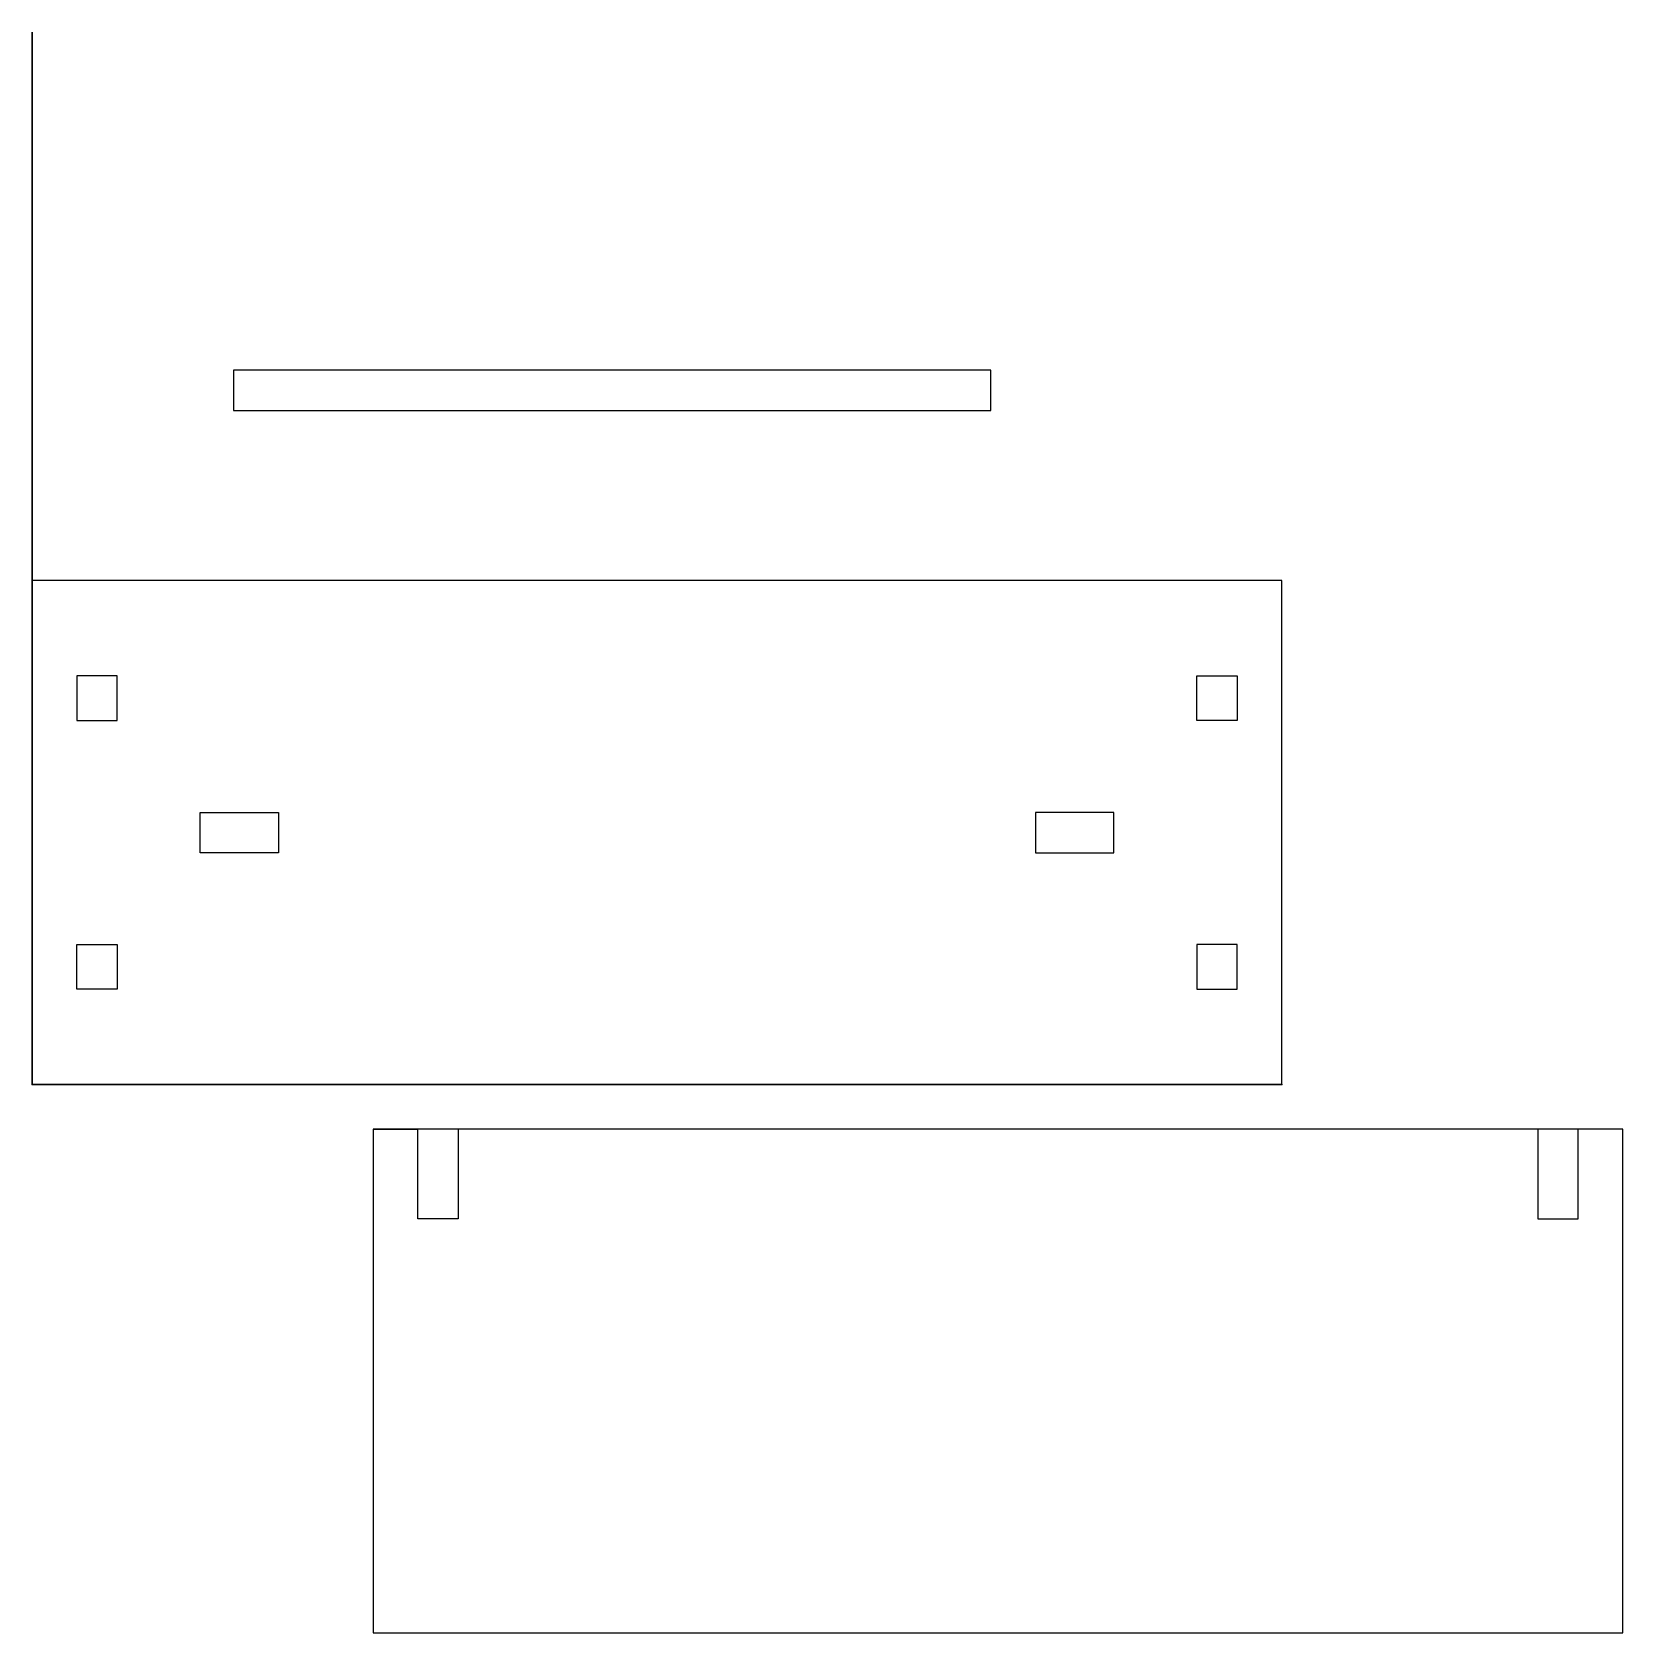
# Model space of a CAD drawing. Header units: centimetres. Extents: x 0 to 71, y -24.5 to 47.
import ezdxf

# ---------------------------------------------------------------- set-up
doc = ezdxf.new("R2010")
doc.units = ezdxf.units.CM
doc.header["$MEASUREMENT"] = 0
for name, color, linetype in [('Lokaverkefni_Kollur v1_Sketch1', 7, 'Continuous'), ('Lokaverkefni_Kollur v1_Sketch3', 7, 'Continuous'), ('Lokaverkefni_Kollur v1_Sketch4', 7, 'Continuous'), ('Lokaverkefni_Kollur v1_Sketch5', 7, 'Continuous'), ('Lokaverkefni_Kollur v1_Sketch6', 7, 'Continuous')]:
    doc.layers.add(name, color=color, linetype=linetype)

msp = doc.modelspace()

# ---------------------------------------------------------------- linework, layer by layer
at = {"layer": 'Lokaverkefni_Kollur v1_Sketch1'}
for p, q in [((0, 47), (0, 47, 43)), ((0, 47), (0, 37.5)), ((0, 47), (0, 40, 25)), ((0, 47, 43), (0, 0, 43)), ((0, 0), (0, 47)), ((0, 40, 43), (0, 40, 25)), ((0, 38, 41.2), (0, 40, 41.2)), ((0, 38, 43), (0, 38, 41.2)), ((0, 38, 43), (0, 36, 43)), ((0, 35.329, 4.963), (0, 37.5)), ((0, 36, 41.2), (0, 35.4, 41.2)), ((0, 36, 41.2), (0, 36, 43)), ((0, 35.4, 41.2), (0, 31.9, 41.2)), ((0, 31.9, 37), (0, 30.1, 37)), ((0, 31.9, 37.6), (0, 31.9, 41.2)), ((0, 31.9, 37.6), (0, 31.9, 37)), ((0, 18.659, 10.301), (0, 30.722, 8.492)), ((0, 30.1, 37.6), (0, 30.1, 41.2)), ((0, 30.1, 37.6), (0, 30.1, 37)), ((0, 26.6, 41.2), (0, 30.1, 41.2)), ((0, 26.6, 41.2), (0, 26, 41.2)), ((0, 24, 43), (0, 26, 43)), ((0, 26, 43), (0, 26, 41.2)), ((0, 24, 43), (0, 24, 41.2)), ((0, 21.23, 41.2), (0, 24, 41.2)), ((0, 18.087, 21.5), (0, 23.552, 36.578)), ((0, 23.395, 37.914), (0, 21.23, 41.2)), ((0, 23, 19.7), (0, 0, 19.7)), ((0, 23, 21.5), (0, 23, 19.7)), ((0, 23, 21.5), (0, 0, 21.5)), ((0, 0), (0, 20.964)), ((0, 9.5), (0, 12.216, 6.639)), ((0, 0), (0, 9.5)), ((0, 0), (0, 7.17, 19.7)), ((0, 0, 19.7), (0, 0, 21.5)), ((0, 0, 43), (0, 0))]:
    msp.add_line(p, q, dxfattribs=at)
at = {"layer": 'Lokaverkefni_Kollur v1_Sketch1', "extrusion": (1, 0, 0)}
for centre, radius, start, end in [((29.832, 2.558), 6, 23.62938, 81.46923), ((22.142, 37.089), 1.5, 340.07599, 33.37302), ((17.769, 4.367), 6, 81.46923, 157.75098)]:
    msp.add_arc(centre, radius, start, end, dxfattribs=at)
at = {"layer": 'Lokaverkefni_Kollur v1_Sketch1'}
msp.add_point((0, 0), dxfattribs=at)
at = {"layer": 'Lokaverkefni_Kollur v1_Sketch3'}
for p, q in [((0, 47), (0, 37.5)), ((0, 40, 25), (0, 47)), ((0, 40, 41.2), (0, 40, 25)), ((0, 38, 41.2), (0, 40, 41.2)), ((0, 36, 43), (0, 38, 43)), ((0, 38, 43), (0, 38, 41.2)), ((0, 37.5), (0, 35.329, 4.963)), ((0, 36, 41.2), (0, 36, 43)), ((0, 35.4, 41.2), (0, 36, 41.2)), ((0, 31.9, 41.2), (0, 35.4, 41.2)), ((0, 31.9, 37), (0, 31.9, 37.6)), ((0, 30.1, 37), (0, 31.9, 37)), ((0, 31.9, 37.6), (0, 31.9, 41.2)), ((0, 30.722, 8.492), (0, 18.659, 10.301)), ((0, 30.1, 41.2), (0, 30.1, 37.6)), ((0, 26.6, 41.2), (0, 30.1, 41.2)), ((0, 30.1, 37.6), (0, 30.1, 37)), ((0, 26, 41.2), (0, 26.6, 41.2)), ((0, 26, 43), (0, 26, 41.2)), ((0, 24, 43), (0, 26, 43)), ((0, 21.23, 41.2), (0, 24, 41.2)), ((0, 24, 41.2), (0, 24, 43)), ((0, 18.087, 21.5), (0, 23.552, 36.578)), ((0, 23.395, 37.914), (0, 21.23, 41.2)), ((0, 23, 19.7), (0, 23, 21.5)), ((0, 7.17, 19.7), (0, 23, 19.7)), ((0, 23, 21.5), (0, 18.087, 21.5)), ((0, 23, 21.5), (0, 0.5, 21.5)), ((0, 0.5, 19.7), (0, 23, 19.7)), ((0, 23, 19.7), (0, 23, 21.5)), ((0, 12.216, 6.639), (0, 9.5)), ((0, 9.5), (0, 0)), ((0, 0), (0, 7.17, 19.7)), ((0, 0.5, 21.5), (0, 0.5, 19.7))]:
    msp.add_line(p, q, dxfattribs=at)
at = {"layer": 'Lokaverkefni_Kollur v1_Sketch3', "extrusion": (-1, 0, 0)}
for centre, radius, start, end in [((-29.832, 2.558), 6, 98.53077, 156.37062), ((-22.142, 37.089), 1.5, 146.62698, 199.92401), ((-17.769, 4.367), 6, 22.24902, 98.53077)]:
    msp.add_arc(centre, radius, start, end, dxfattribs=at)
at = {"layer": 'Lokaverkefni_Kollur v1_Sketch3'}
msp.add_point((0, 0), dxfattribs=at)
at = {"layer": 'Lokaverkefni_Kollur v1_Sketch4'}
for p, q in [((15.224, -1.993, 17.623), (15.224, -24.493, 17.623)), ((71.024, -1.993, 17.623), (15.224, -1.993, 17.623)), ((15.224, -1.993, 17.623), (17.224, -1.993, 17.623)), ((17.224, -6.006, 17.623), (17.224, -1.993, 17.623)), ((19.024, -1.993, 17.623), (19.024, -6.006, 17.623)), ((69.024, -1.993, 17.623), (67.224, -1.993, 17.623)), ((67.224, -1.993, 17.623), (67.224, -6.006, 17.623)), ((69.024, -6.006, 17.623), (69.024, -1.993, 17.623)), ((71.024, -24.493, 17.623), (71.024, -1.993, 17.623)), ((19.024, -6.006, 17.623), (17.224, -6.006, 17.623)), ((67.224, -6.006, 17.623), (69.024, -6.006, 17.623)), ((15.224, -24.493, 17.623), (71.024, -24.493, 17.623))]:
    msp.add_line(p, q, dxfattribs=at)
msp.add_point((0, 0, 17.623), dxfattribs=at)
at = {"layer": 'Lokaverkefni_Kollur v1_Sketch5'}
for p, q in [((7.5, 0, -1.8), (0, 0, -1.8)), ((0, 0), (55.8, 0)), ((0, 0, -8.5), (0, 0, -1.8)), ((0, 0), (55.8, 0)), ((54.3, 0, -10), (1.5, 0, -10)), ((3.8, 0, -6), (2, 0, -6)), ((2, 0, -10), (3.8, 0, -10)), ((2, 0, -6), (2, 0, -10)), ((3.8, 0, -10), (3.8, 0, -6)), ((7.5, 0, -1.8), (7.5, 0)), ((7.5, 0, -10), (7.5, 0, -7.5)), ((27.9, 0, -10), (7.5, 0, -10)), ((7.5, 0, -7.5), (27.9, 0, -7.5)), ((11, 0, -1.8), (11, 0)), ((11, 0, -1.8), (44.8, 0, -1.8)), ((27.9, 0, -10), (48.3, 0, -10)), ((48.3, 0, -7.5), (27.9, 0, -7.5)), ((44.8, 0, -1.8), (44.8, 0)), ((48.3, 0, -1.8), (48.3, 0)), ((48.3, 0, -10), (48.3, 0, -7.5)), ((48.3, 0, -1.8), (55.8, 0, -1.8)), ((52, 0, -10), (52, 0, -6)), ((52, 0, -6), (53.8, 0, -6)), ((53.8, 0, -10), (52, 0, -10)), ((53.8, 0, -6), (53.8, 0, -10)), ((55.8, 0), (55.8, 0, -8.5))]:
    msp.add_line(p, q, dxfattribs=at)
at = {"layer": 'Lokaverkefni_Kollur v1_Sketch5', "extrusion": (0, 1, 0)}
for centre, start, end in [((-1.5, -8.5), 270, 0), ((-54.3, -8.5), 180, 270)]:
    msp.add_arc(centre, 1.5, start, end, dxfattribs=at)
at = {"layer": 'Lokaverkefni_Kollur v1_Sketch5'}
for p in [(0, 0), (0, 0, -10), (55.8, 0, -10)]:
    msp.add_point(p, dxfattribs=at)
at = {"layer": 'Lokaverkefni_Kollur v1_Sketch6'}
for p, q in [((42.8, 31.9, 41.2), (9, 31.9, 41.2)), ((9, 31.9, 41.2), (9, 30.1, 41.2)), ((42.8, 30.1, 41.2), (42.8, 31.9, 41.2)), ((9, 30.1, 41.2), (42.8, 30.1, 41.2)), ((0, 22.5, 41.2), (0, 0, 41.2)), ((55.8, 22.5, 41.2), (0, 22.5, 41.2)), ((55.8, 0, 41.2), (55.8, 22.5, 41.2)), ((3.8, 18.25, 41.2), (2, 18.25, 41.2)), ((2, 18.25, 41.2), (2, 16.25, 41.2)), ((3.8, 16.25, 41.2), (3.8, 18.25, 41.2)), ((52, 18.25, 41.2), (53.8, 18.25, 41.2)), ((52, 16.25, 41.2), (52, 18.25, 41.2)), ((53.8, 18.25, 41.2), (53.8, 16.25, 41.2)), ((2, 16.25, 41.2), (3.8, 16.25, 41.2)), ((53.8, 16.25, 41.2), (52, 16.25, 41.2)), ((7.5, 10.35, 41.2), (7.5, 12.15, 41.2)), ((7.5, 12.15, 41.2), (11, 12.15, 41.2)), ((11, 12.15, 41.2), (11, 10.35, 41.2)), ((44.8, 12.15, 41.2), (44.8, 10.35, 41.2)), ((48.3, 12.15, 41.2), (44.8, 12.15, 41.2)), ((48.3, 10.35, 41.2), (48.3, 12.15, 41.2)), ((11, 10.35, 41.2), (7.5, 10.35, 41.2)), ((44.8, 10.35, 41.2), (48.3, 10.35, 41.2)), ((2, 6.25, 41.2), (3.8, 6.25, 41.2)), ((2, 4.25, 41.2), (2, 6.25, 41.2)), ((3.8, 6.25, 41.2), (3.8, 4.25, 41.2)), ((52, 6.25, 41.2), (52, 4.25, 41.2)), ((53.8, 6.25, 41.2), (52, 6.25, 41.2)), ((53.8, 4.25, 41.2), (53.8, 6.25, 41.2)), ((3.8, 4.25, 41.2), (2, 4.25, 41.2)), ((52, 4.25, 41.2), (53.8, 4.25, 41.2)), ((0, 0, 41.2), (2, 0, 41.2)), ((0, 0, 41.2), (55.8, 0, 41.2))]:
    msp.add_line(p, q, dxfattribs=at)
msp.add_point((0, 0, 41.2), dxfattribs=at)

doc.saveas('drawing.dxf')
